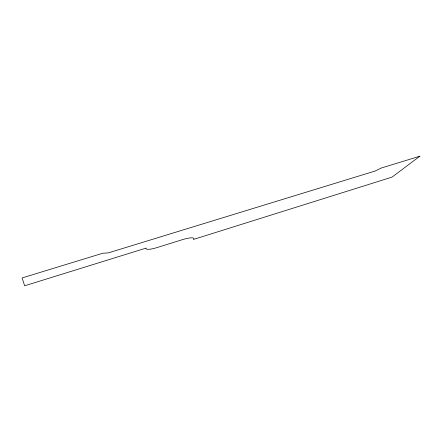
<?xml version="1.0" encoding="UTF-8"?>
<svg xmlns="http://www.w3.org/2000/svg" width="442" height="442" viewBox="0 0 442 442"><rect width="100%" height="100%" fill="white"/><g stroke="black" fill="none" stroke-linecap="round" stroke-linejoin="round"><path stroke-width="0.66" d="M419.9 156.197L392.026 177.12L193.602 239.398A15.453 2.95 -20.1 0 0 181.944 239.802L157.225 247.52A13.663 2.74 -19.7 0 1 146.131 248.089L24.647 285.803L22.1 277.935L102.87 253.216L108.246 252.907L374.899 171.109L381.33 167.999L419.9 156.197"/></g></svg>
